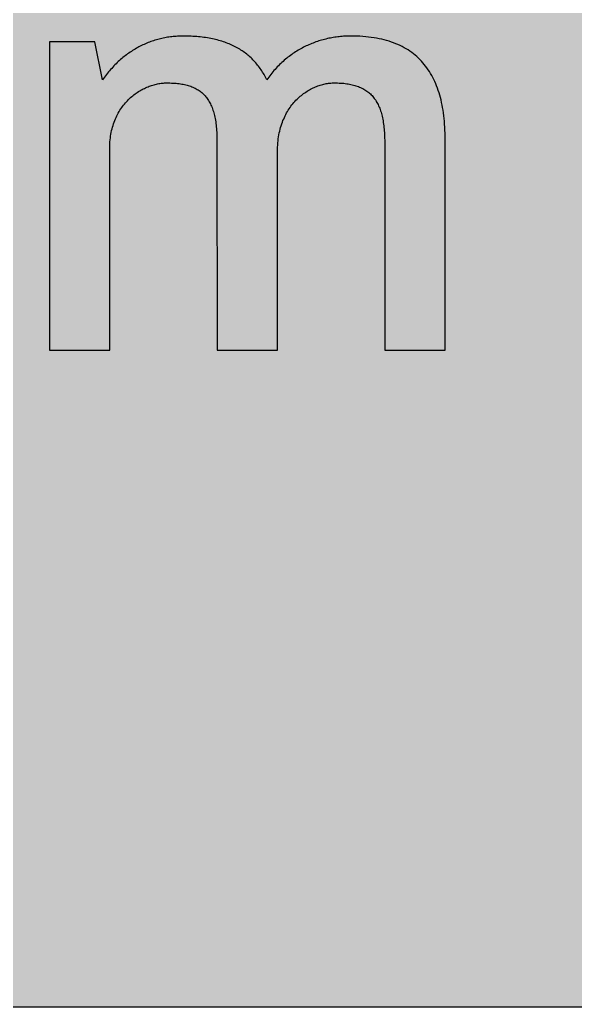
# Model space of a CAD drawing. Header units: millimetres. Extents: x 0 to 212, y 0 to 116.
# Drawn here: x 102.4 to 142.1, y 0.1 to 70.6 of the extents above; entities that cross this region are included whole.
import ezdxf

# ---------------------------------------------------------------- set-up
doc = ezdxf.new("R2010")
doc.units = ezdxf.units.MM

msp = doc.modelspace()

# ---------------------------------------------------------------- hatches: boundary and pattern name
for color, points in [(254, [(14.1633, 0.0536), (13.9878, 0.0533), (13.8125, 0.0559), (13.6373, 0.061), (13.462, 0.0686), (13.2893, 0.0787), (13.114, 0.0914), (12.9413, 0.1041), (12.7686, 0.1219), (12.5959, 0.1397), (12.4231, 0.16), (12.2504, 0.1829), (12.0777, 0.2057), (11.9075, 0.2337), (11.7373, 0.2616), (11.5672, 0.2921), (11.397, 0.3251), (11.2268, 0.3607), (11.0592, 0.3988), (10.8915, 0.4369), (10.7239, 0.4775), (10.5562, 0.5207), (10.3886, 0.5664), (10.2235, 0.6121), (10.0584, 0.6629), (9.8933, 0.7137), (9.7307, 0.7671), (9.5682, 0.8204), (9.4056, 0.8788), (9.2431, 0.9373), (9.083, 0.9982), (8.923, 1.0617), (8.763, 1.1252), (8.6055, 1.1938), (8.4455, 1.2624), (8.2906, 1.331), (8.1331, 1.4046), (7.9781, 1.4783), (7.8232, 1.5545), (7.6708, 1.6332), (7.5184, 1.7145), (7.366, 1.7958), (7.2161, 1.8796), (7.0663, 1.966), (6.919, 2.0523), (6.7716, 2.1438), (6.6243, 2.2352), (6.4795, 2.3266), (6.3348, 2.4232), (6.19, 2.5197), (6.0477, 2.6187), (5.908, 2.7178), (5.7683, 2.8194), (5.6286, 2.9235), (5.4915, 3.0302), (5.3543, 3.1369), (5.2197, 3.2461), (5.0851, 3.3579), (4.953, 3.4722), (4.8209, 3.5865), (4.6914, 3.7033), (4.5644, 3.8202), (4.4348, 3.9395), (4.3104, 4.0615), (4.1859, 4.1859), (4.0615, 4.3104), (3.9395, 4.4348), (3.8202, 4.5618), (3.7033, 4.6914), (3.5865, 4.8209), (3.4722, 4.953), (3.3579, 5.0851), (3.2487, 5.2197), (3.1369, 5.3543), (3.0302, 5.4915), (2.9235, 5.6286), (2.8194, 5.7683), (2.7178, 5.908), (2.6187, 6.0477), (2.5197, 6.19), (2.4232, 6.3348), (2.3266, 6.477), (2.2352, 6.6243), (2.1438, 6.7691), (2.0523, 6.919), (1.966, 7.0663), (1.8796, 7.2161), (1.7958, 7.366), (1.7145, 7.5184), (1.6332, 7.6708), (1.5545, 7.8232), (1.4783, 7.9781), (1.4046, 8.1331), (1.331, 8.2906), (1.2598, 8.4455), (1.1913, 8.603), (1.1252, 8.763), (1.0592, 8.923), (0.9982, 9.083), (0.9373, 9.2431), (0.8763, 9.4056), (0.8204, 9.5682), (0.7645, 9.7307), (0.7112, 9.8933), (0.6604, 10.0584), (0.6121, 10.2235), (0.5639, 10.3911), (0.5207, 10.5562), (0.4775, 10.7239), (0.4343, 10.8915), (0.3962, 11.0592), (0.3607, 11.2268), (0.3251, 11.397), (0.2921, 11.5672), (0.2616, 11.7373), (0.2311, 11.9075), (0.2057, 12.0802), (0.1803, 12.2504), (0.1575, 12.4231), (0.1372, 12.5959), (0.1194, 12.7686), (0.1041, 12.9413), (0.0889, 13.1166), (0.0787, 13.2893), (0.0686, 13.4645), (0.061, 13.6373), (0.0559, 13.8125), (0.0508, 13.9878), (0.0508, 14.163), (0.0522, 102.3592), (0.0508, 102.5322), (0.0559, 102.7074), (0.061, 102.8827), (0.0686, 103.058), (0.0787, 103.2307), (0.0889, 103.4059), (0.1041, 103.5787), (0.1194, 103.7514), (0.1372, 103.9241), (0.1575, 104.0968), (0.1803, 104.2695), (0.2057, 104.4423), (0.2311, 104.6124), (0.2616, 104.7826), (0.2921, 104.9528), (0.3251, 105.123), (0.3607, 105.2932), (0.3962, 105.4608), (0.4343, 105.6284), (0.4775, 105.7961), (0.5207, 105.9637), (0.5639, 106.1314), (0.6121, 106.2965), (0.6604, 106.4616), (0.7112, 106.6267), (0.7645, 106.7892), (0.8204, 106.9518), (0.8763, 107.1143), (0.9373, 107.2769), (0.9982, 107.4369), (1.0592, 107.5969), (1.1252, 107.757), (1.1913, 107.9144), (1.2598, 108.0745), (1.331, 108.2294), (1.4046, 108.3869), (1.4783, 108.5418), (1.5545, 108.6968), (1.6332, 108.8492), (1.7145, 109.0016), (1.7958, 109.154), (1.8796, 109.3038), (1.966, 109.4537), (2.0523, 109.601), (2.1438, 109.7483), (2.2352, 109.8956), (2.3266, 110.0404), (2.4232, 110.1852), (2.5197, 110.33), (2.6187, 110.4722), (2.7178, 110.6119), (2.8194, 110.7516), (2.9235, 110.8913), (3.0302, 111.0285), (3.1369, 111.1656), (3.2487, 111.3003), (3.3579, 111.4349), (3.4722, 111.567), (3.5865, 111.699), (3.7033, 111.8286), (3.8202, 111.9556), (3.9395, 112.0851), (4.0615, 112.2096), (4.1859, 112.334), (4.3104, 112.4585), (4.4348, 112.5804), (4.5644, 112.6998), (4.6914, 112.8166), (4.8209, 112.9335), (4.953, 113.0478), (5.0851, 113.1621), (5.2197, 113.2713), (5.3543, 113.3831), (5.4915, 113.4897), (5.6286, 113.5964), (5.7683, 113.7006), (5.908, 113.8022), (6.0477, 113.9012), (6.19, 114.0003), (6.3348, 114.0968), (6.4795, 114.1933), (6.6243, 114.2848), (6.7716, 114.3762), (6.919, 114.4676), (7.0663, 114.554), (7.2161, 114.6404), (7.366, 114.7242), (7.5184, 114.8055), (7.6708, 114.8867), (7.8232, 114.9655), (7.9781, 115.0417), (8.1331, 115.1153), (8.2906, 115.189), (8.4455, 115.2601), (8.6055, 115.3287), (8.763, 115.3947), (8.923, 115.4608), (9.083, 115.5217), (9.2431, 115.5827), (9.4056, 115.6437), (9.5682, 115.6995), (9.7307, 115.7554), (9.8933, 115.8088), (10.0584, 115.8596), (10.2235, 115.9078), (10.3886, 115.9561), (10.5562, 115.9993), (10.7239, 116.0424), (10.8915, 116.0856), (11.0592, 116.1237), (11.2268, 116.1593), (11.397, 116.1948), (11.5672, 116.2279), (11.7373, 116.2583), (11.9075, 116.2888), (12.0777, 116.3142), (12.2504, 116.3396), (12.4231, 116.3625), (12.5959, 116.3828), (12.7686, 116.4006), (12.9413, 116.4158), (13.114, 116.4311), (13.2893, 116.4412), (13.462, 116.4514), (13.6373, 116.459), (13.8125, 116.4641), (13.9878, 116.4692), (14.163, 116.4692), (197.6078, 116.4703), (197.7822, 116.4692), (197.9574, 116.4641), (198.1327, 116.459), (198.3054, 116.4514), (198.4807, 116.4412), (198.6534, 116.4311), (198.8287, 116.4158), (199.0014, 116.4006), (199.1741, 116.3828), (199.3468, 116.3625), (199.5195, 116.3396), (199.6897, 116.3142), (199.8624, 116.2888), (200.0326, 116.2583), (200.2028, 116.2279), (200.373, 116.1948), (200.5432, 116.1593), (200.7108, 116.1237), (200.8784, 116.0856), (201.0461, 116.0424), (201.2137, 115.9993), (201.3788, 115.9561), (201.5465, 115.9078), (201.7116, 115.8596), (201.8767, 115.8088), (202.0392, 115.7554), (202.2018, 115.6995), (202.3643, 115.6437), (202.5269, 115.5827), (202.6869, 115.5217), (202.8469, 115.4608), (203.007, 115.3947), (203.167, 115.3287), (203.3245, 115.2601), (203.4794, 115.189), (203.6369, 115.1153), (203.7918, 115.0417), (203.9468, 114.9655), (204.0992, 114.8867), (204.2516, 114.8055), (204.404, 114.7242), (204.5538, 114.6404), (204.7037, 114.554), (204.8535, 114.4676), (205.0009, 114.3762), (205.1456, 114.2848), (205.293, 114.1933), (205.4352, 114.0968), (205.58, 114.0003), (205.7222, 113.9012), (205.8619, 113.8022), (206.0016, 113.7006), (206.1413, 113.5964), (206.2785, 113.4897), (206.4156, 113.3831), (206.5503, 113.2713), (206.6849, 113.1621), (206.817, 113.0478), (206.949, 112.9335), (207.0786, 112.8166), (207.2081, 112.6998), (207.3351, 112.5804), (207.4596, 112.4585), (207.584, 112.334), (207.7085, 112.2096), (207.8304, 112.0851), (207.9498, 111.9556), (208.0666, 111.8286), (208.1835, 111.699), (208.2978, 111.567), (208.4121, 111.4349), (208.5238, 111.3003), (208.6331, 111.1656), (208.7397, 111.0285), (208.8464, 110.8913), (208.9506, 110.7516), (209.0522, 110.6119), (209.1512, 110.4722), (209.2503, 110.33), (209.3468, 110.1852), (209.4433, 110.0404), (209.5348, 109.8956), (209.6262, 109.7483), (209.7176, 109.601), (209.804, 109.4537), (209.8904, 109.3038), (209.9742, 109.154), (210.0555, 109.0016), (210.1367, 108.8492), (210.2155, 108.6968), (210.2917, 108.5418), (210.3653, 108.3869), (210.439, 108.2294), (210.5076, 108.0745), (210.5762, 107.9144), (210.6447, 107.757), (210.7082, 107.5969), (210.7717, 107.4369), (210.8327, 107.2769), (210.8911, 107.1143), (210.9495, 106.9518), (211.0029, 106.7892), (211.0562, 106.6267), (211.107, 106.4616), (211.1578, 106.2965), (211.2035, 106.1314), (211.2493, 105.9637), (211.2924, 105.7961), (211.3331, 105.6284), (211.3712, 105.4608), (211.4093, 105.2932), (211.4448, 105.123), (211.4779, 104.9528), (211.5083, 104.7826), (211.5363, 104.6124), (211.5642, 104.4423), (211.5871, 104.2695), (211.6099, 104.0968), (211.6303, 103.9241), (211.648, 103.7514), (211.6658, 103.5787), (211.6785, 103.4059), (211.6912, 103.2307), (211.7014, 103.058), (211.709, 102.8827), (211.7141, 102.7074), (211.7166, 102.5322), (211.7166, 102.3569), (211.7189, 14.1647), (211.7166, 13.9878), (211.7141, 13.8125), (211.709, 13.6373), (211.7014, 13.4645), (211.6912, 13.2893), (211.6785, 13.1166), (211.6658, 12.9413), (211.648, 12.7686), (211.6303, 12.5959), (211.6099, 12.4231), (211.5871, 12.2504), (211.5642, 12.0802), (211.5363, 11.9075), (211.5083, 11.7373), (211.4779, 11.5672), (211.4448, 11.397), (211.4093, 11.2268), (211.3712, 11.0592), (211.3331, 10.8915), (211.2924, 10.7239), (211.2493, 10.5562), (211.2035, 10.3911), (211.1578, 10.2235), (211.107, 10.0584), (211.0562, 9.8933), (211.0029, 9.7307), (210.9495, 9.5682), (210.8911, 9.4056), (210.8327, 9.2431), (210.7717, 9.083), (210.7082, 8.923), (210.6447, 8.763), (210.5762, 8.603), (210.5076, 8.4455), (210.439, 8.2906), (210.3653, 8.1331), (210.2917, 7.9781), (210.2155, 7.8232), (210.1367, 7.6708), (210.0555, 7.5184), (209.9742, 7.366), (209.8904, 7.2161), (209.804, 7.0663), (209.7176, 6.919), (209.6262, 6.7691), (209.5348, 6.6243), (209.4433, 6.477), (209.3468, 6.3348), (209.2503, 6.19), (209.1512, 6.0477), (209.0522, 5.908), (208.9506, 5.7683), (208.8464, 5.6286), (208.7397, 5.4915), (208.6331, 5.3543), (208.5238, 5.2197), (208.4121, 5.0851), (208.2978, 4.953), (208.1835, 4.8209), (208.0666, 4.6914), (207.9498, 4.5618), (207.8304, 4.4348), (207.7085, 4.3104), (207.584, 4.1859), (207.4596, 4.0615), (207.3351, 3.9395), (207.2081, 3.8202), (207.0786, 3.7033), (206.949, 3.5865), (206.817, 3.4722), (206.6849, 3.3579), (206.5503, 3.2461), (206.4156, 3.1369), (206.2785, 3.0302), (206.1413, 2.9235), (206.0016, 2.8194), (205.8619, 2.7178), (205.7222, 2.6187), (205.58, 2.5197), (205.4352, 2.4232), (205.293, 2.3266), (205.1456, 2.2352), (205.0009, 2.1438), (204.8535, 2.0523), (204.7037, 1.966), (204.5538, 1.8796), (204.404, 1.7958), (204.2516, 1.7145), (204.0992, 1.6332), (203.9468, 1.5545), (203.7918, 1.4783), (203.6369, 1.4046), (203.4794, 1.331), (203.3245, 1.2624), (203.167, 1.1938), (203.007, 1.1252), (202.8469, 1.0617), (202.6869, 0.9982), (202.5269, 0.9373), (202.3643, 0.8788), (202.2018, 0.8204), (202.0392, 0.7671), (201.8767, 0.7137), (201.7116, 0.6629), (201.5465, 0.6121), (201.3788, 0.5664), (201.2137, 0.5207), (201.0461, 0.4775), (200.8784, 0.4369), (200.7108, 0.3988), (200.5432, 0.3607), (200.373, 0.3251), (200.2028, 0.2921), (200.0326, 0.2616), (199.8624, 0.2337), (199.6897, 0.2057), (199.5195, 0.1829), (199.3468, 0.16), (199.1741, 0.1397), (199.0014, 0.1219), (198.8287, 0.1041), (198.6534, 0.0914), (198.4807, 0.0787), (198.3054, 0.0686), (198.1327, 0.061), (197.9574, 0.0559), (197.7822, 0.0533), (197.6069, 0.0533)]), (59, [(120.7879, 46.9731), (120.7879, 61.1544), (120.7872, 61.3131), (120.7948, 61.468), (120.8024, 61.6229), (120.8126, 61.7728), (120.8278, 61.9201), (120.8456, 62.0674), (120.8684, 62.2097), (120.8913, 62.3494), (120.9192, 62.4865), (120.9497, 62.6186), (120.9802, 62.7507), (121.0158, 62.8802), (121.0539, 63.0047), (121.0945, 63.1292), (121.1377, 63.2485), (121.1834, 63.3679), (121.2317, 63.4822), (121.2825, 63.594), (121.3333, 63.7032), (121.3891, 63.8124), (121.445, 63.9166), (121.5034, 64.0182), (121.5644, 64.1172), (121.6254, 64.2137), (121.6889, 64.3077), (121.7549, 64.3992), (121.8235, 64.4881), (121.8921, 64.5744), (121.9632, 64.6582), (122.0343, 64.7395), (122.108, 64.8183), (122.1842, 64.8945), (122.2604, 64.9681), (122.3366, 65.0392), (122.4153, 65.1078), (122.494, 65.1739), (122.5753, 65.2374), (122.6566, 65.2983), (122.7379, 65.3567), (122.8192, 65.4126), (122.903, 65.4685), (122.9868, 65.5193), (123.0732, 65.5676), (123.157, 65.6158), (123.2433, 65.659), (123.3297, 65.7022), (123.4135, 65.7403), (123.4999, 65.7784), (123.5862, 65.8139), (123.6726, 65.8444), (123.759, 65.8749), (123.8453, 65.9028), (123.9317, 65.9282), (124.018, 65.9536), (124.1044, 65.974), (124.1882, 65.9917), (124.2746, 66.0095), (124.3584, 66.0248), (124.4422, 66.0349), (124.526, 66.0451), (124.6073, 66.0527), (124.6886, 66.0578), (124.7699, 66.0629), (124.8512, 66.0629), (124.968, 66.0629), (125.0848, 66.0603), (125.1966, 66.0552), (125.3084, 66.0502), (125.4176, 66.04), (125.5268, 66.0324), (125.6309, 66.0197), (125.7351, 66.007), (125.8341, 65.9917), (125.9332, 65.974), (126.0297, 65.9536), (126.1262, 65.9333), (126.2177, 65.9105), (126.3091, 65.8851), (126.398, 65.8597), (126.4844, 65.8292), (126.5682, 65.7987), (126.652, 65.7657), (126.7308, 65.7327), (126.8095, 65.6946), (126.8857, 65.6565), (126.9619, 65.6158), (127.033, 65.5726), (127.1041, 65.5269), (127.1727, 65.4812), (127.2413, 65.4304), (127.3048, 65.3796), (127.3683, 65.3263), (127.4293, 65.2704), (127.4877, 65.212), (127.5461, 65.151), (127.602, 65.09), (127.6553, 65.024), (127.7061, 64.958), (127.7569, 64.8894), (127.8052, 64.8183), (127.8509, 64.7446), (127.8966, 64.6684), (127.9398, 64.5897), (127.9804, 64.5084), (128.0185, 64.4246), (128.0566, 64.3407), (128.0922, 64.2518), (128.1252, 64.1629), (128.1582, 64.069), (128.1887, 63.975), (128.2167, 63.8759), (128.2421, 63.7769), (128.2675, 63.6753), (128.2929, 63.5686), (128.3132, 63.4619), (128.3335, 63.3527), (128.3513, 63.2409), (128.3691, 63.1241), (128.3843, 63.0072), (128.397, 62.8879), (128.4097, 62.7634), (128.4199, 62.6389), (128.4275, 62.5094), (128.4351, 62.3799), (128.4402, 62.2452), (128.4453, 62.1106), (128.4478, 61.9709), (128.4478, 61.8287), (128.4496, 46.9731), (132.7672, 46.9731), (132.7672, 62.043), (132.7633, 62.263), (132.7607, 62.4789), (132.7531, 62.6948), (132.7429, 62.9056), (132.7302, 63.1139), (132.7125, 63.3197), (132.6947, 63.5203), (132.6718, 63.7184), (132.6464, 63.914), (132.6185, 64.1071), (132.5855, 64.295), (132.5499, 64.483), (132.5143, 64.6633), (132.4737, 64.8437), (132.428, 65.0189), (132.3823, 65.1916), (132.3315, 65.3618), (132.2781, 65.5295), (132.2197, 65.692), (132.1587, 65.8495), (132.0978, 66.007), (132.0292, 66.1594), (131.9606, 66.3092), (131.887, 66.4566), (131.8108, 66.5988), (131.7295, 66.7385), (131.6457, 66.8731), (131.5593, 67.0052), (131.4704, 67.1347), (131.3764, 67.2617), (131.2799, 67.3837), (131.1783, 67.503), (131.0742, 67.6173), (130.9675, 67.7291), (130.8557, 67.8383), (130.7414, 67.9425), (130.6246, 68.0441), (130.5027, 68.1431), (130.3782, 68.2371), (130.2487, 68.326), (130.1166, 68.4149), (129.9794, 68.4987), (129.8423, 68.5775), (129.6975, 68.6537), (129.5502, 68.7273), (129.4003, 68.7959), (129.2454, 68.8619), (129.0879, 68.9229), (128.9253, 68.9813), (128.7602, 69.0347), (128.59, 69.088), (128.4173, 69.1337), (128.2395, 69.1769), (128.0592, 69.2175), (127.8738, 69.2531), (127.6858, 69.2861), (127.4928, 69.3141), (127.2972, 69.3395), (127.0965, 69.3598), (126.8933, 69.3776), (126.685, 69.3903), (126.4717, 69.4004), (126.2558, 69.4055), (126.0348, 69.408), (125.9307, 69.4055), (125.824, 69.4055), (125.7198, 69.4004), (125.6157, 69.3953), (125.509, 69.3903), (125.4049, 69.3826), (125.2982, 69.3725), (125.1941, 69.3623), (125.0899, 69.3496), (124.9832, 69.3344), (124.8791, 69.3191), (124.775, 69.3039), (124.6708, 69.2861), (124.5667, 69.2658), (124.4625, 69.2455), (124.3584, 69.2226), (124.2543, 69.1972), (124.1501, 69.1718), (124.0485, 69.1439), (123.9444, 69.1159), (123.8428, 69.0855), (123.7412, 69.055), (123.6396, 69.0194), (123.538, 68.9864), (123.4364, 68.9483), (123.3373, 68.9102), (123.2357, 68.8721), (123.1367, 68.8315), (123.0376, 68.7883), (122.9385, 68.7451), (122.842, 68.6994), (122.743, 68.6511), (122.6464, 68.6029), (122.5499, 68.5521), (122.4559, 68.4987), (122.3594, 68.4454), (122.2654, 68.3895), (122.1715, 68.3336), (122.0775, 68.2752), (121.986, 68.2142), (121.8946, 68.1533), (121.8032, 68.0898), (121.7117, 68.0263), (121.6228, 67.9577), (121.5339, 67.8891), (121.4476, 67.8205), (121.3587, 67.7494), (121.2723, 67.6758), (121.1885, 67.5996), (121.1021, 67.5234), (121.0208, 67.4446), (120.937, 67.3659), (120.8557, 67.2846), (120.7745, 67.2008), (120.6957, 67.117), (120.617, 67.0306), (120.5382, 66.9417), (120.462, 66.8503), (120.3858, 66.7588), (120.3122, 66.6674), (120.2385, 66.5709), (120.1649, 66.4743), (120.0937, 66.3753), (120.0252, 66.2762), (119.9769, 66.3727), (119.9312, 66.4667), (119.8804, 66.5607), (119.8296, 66.6521), (119.7788, 66.7436), (119.7254, 66.8325), (119.6696, 66.9188), (119.6137, 67.0052), (119.5553, 67.089), (119.4968, 67.1728), (119.4359, 67.2541), (119.3724, 67.3354), (119.3089, 67.4116), (119.2428, 67.4903), (119.1768, 67.5665), (119.1082, 67.6402), (119.0396, 67.7113), (118.9685, 67.7824), (118.8974, 67.8536), (118.8212, 67.9196), (118.7475, 67.9882), (118.6688, 68.0517), (118.5901, 68.1152), (118.5113, 68.1787), (118.43, 68.2371), (118.3462, 68.2981), (118.2624, 68.3539), (118.176, 68.4098), (118.0897, 68.4657), (118.0008, 68.5165), (117.9093, 68.5698), (117.8179, 68.6181), (117.7239, 68.6664), (117.6299, 68.7146), (117.5334, 68.7603), (117.4344, 68.8035), (117.3353, 68.8467), (117.2337, 68.8873), (117.1296, 68.9254), (117.0254, 68.9635), (116.9213, 68.9991), (116.8121, 69.0347), (116.7054, 69.0677), (116.5936, 69.0982), (116.4819, 69.1286), (116.3676, 69.1566), (116.2533, 69.1845), (116.1364, 69.2099), (116.0196, 69.2328), (115.8977, 69.2556), (115.7783, 69.276), (115.6538, 69.2963), (115.5294, 69.3141), (115.4024, 69.3293), (115.2754, 69.3445), (115.1458, 69.3572), (115.0163, 69.3699), (114.8842, 69.3801), (114.7496, 69.3877), (114.6124, 69.3953), (114.4753, 69.4004), (114.3381, 69.4055), (114.1959, 69.4055), (114.0562, 69.408), (113.952, 69.4055), (113.8479, 69.4055), (113.7463, 69.4004), (113.6421, 69.3953), (113.5405, 69.3877), (113.4389, 69.3801), (113.3373, 69.3699), (113.2357, 69.3598), (113.1341, 69.3471), (113.0325, 69.3318), (112.9309, 69.3166), (112.8293, 69.2988), (112.7303, 69.281), (112.6287, 69.2607), (112.5296, 69.2379), (112.428, 69.215), (112.329, 69.1896), (112.2299, 69.1642), (112.1334, 69.1363), (112.0343, 69.1083), (111.9353, 69.0753), (111.8387, 69.0448), (111.7422, 69.0093), (111.6457, 68.9737), (111.5492, 68.9381), (111.4552, 68.9), (111.3587, 68.8594), (111.2647, 68.8162), (111.1707, 68.773), (111.0767, 68.7299), (110.9828, 68.6816), (110.8913, 68.6359), (110.7999, 68.5851), (110.7084, 68.5343), (110.617, 68.4809), (110.5256, 68.4276), (110.4367, 68.3717), (110.3478, 68.3158), (110.2589, 68.2574), (110.1725, 68.1965), (110.0836, 68.1355), (109.9972, 68.072), (109.9134, 68.006), (109.8271, 67.9399), (109.7432, 67.8713), (109.6594, 67.8028), (109.5781, 67.7291), (109.4943, 67.658), (109.413, 67.5818), (109.3343, 67.5081), (109.253, 67.4294), (109.1743, 67.3506), (109.0955, 67.2694), (109.0193, 67.1881), (108.9431, 67.1017), (108.8669, 67.0179), (108.7933, 66.929), (108.7196, 66.8426), (108.646, 66.7512), (108.5748, 66.6598), (108.5037, 66.5658), (108.4351, 66.4693), (108.364, 66.3727), (108.298, 66.2762), (107.7489, 68.9857), (104.4896, 68.9857), (104.4896, 46.9731), (108.8072, 46.9731), (108.8072, 61.408), (108.8085, 61.5569), (108.8136, 61.7042), (108.8212, 61.8465), (108.8339, 61.9887), (108.8492, 62.1284), (108.8669, 62.2656), (108.8873, 62.4002), (108.9127, 62.5297), (108.9406, 62.6593), (108.9711, 62.7863), (109.0041, 62.9107), (109.0397, 63.0301), (109.0778, 63.1495), (109.1184, 63.2663), (109.1616, 63.3806), (109.2098, 63.4924), (109.2581, 63.6016), (109.3089, 63.7083), (109.3597, 63.8099), (109.4156, 63.9115), (109.474, 64.0105), (109.5324, 64.1071), (109.5934, 64.2036), (109.6569, 64.295), (109.7204, 64.3839), (109.789, 64.4703), (109.855, 64.5541), (109.9261, 64.6379), (109.9972, 64.7167), (110.0684, 64.7929), (110.1446, 64.8691), (110.2182, 64.9427), (110.2944, 65.0113), (110.3732, 65.0799), (110.4519, 65.1459), (110.5306, 65.2094), (110.6119, 65.2704), (110.6932, 65.3288), (110.7745, 65.3847), (110.8583, 65.438), (110.9421, 65.4888), (111.0259, 65.5396), (111.1098, 65.5853), (111.1961, 65.6311), (111.2799, 65.6742), (111.3663, 65.7149), (111.4527, 65.753), (111.539, 65.7885), (111.6254, 65.8216), (111.7092, 65.852), (111.7956, 65.8825), (111.8819, 65.9079), (111.9683, 65.9333), (112.0521, 65.9562), (112.1359, 65.9765), (112.2223, 65.9943), (112.3036, 66.0121), (112.3874, 66.0248), (112.4712, 66.0375), (112.5525, 66.0451), (112.6338, 66.0527), (112.7125, 66.0578), (112.7912, 66.0629), (112.87, 66.0629), (112.9868, 66.0629), (113.1037, 66.0603), (113.218, 66.0552), (113.3297, 66.0502), (113.4389, 66.0425), (113.5456, 66.0349), (113.6498, 66.0248), (113.7539, 66.0121), (113.8555, 65.9968), (113.952, 65.9816), (114.0511, 65.9638), (114.1451, 65.9435), (114.2365, 65.9232), (114.3279, 65.9003), (114.4168, 65.8749), (114.5032, 65.847), (114.587, 65.819), (114.6708, 65.7885), (114.7521, 65.7555), (114.8283, 65.72), (114.9071, 65.6844), (114.9807, 65.6438), (115.0544, 65.6031), (115.123, 65.5599), (115.1941, 65.5168), (115.2601, 65.4685), (115.3236, 65.4177), (115.3871, 65.3669), (115.4481, 65.3136), (115.509, 65.2577), (115.5649, 65.1967), (115.6208, 65.1358), (115.6741, 65.0748), (115.7275, 65.0088), (115.7757, 64.9402), (115.824, 64.8691), (115.8697, 64.7979), (115.9154, 64.7217), (115.9586, 64.6455), (115.9993, 64.5643), (116.0374, 64.483), (116.0755, 64.3966), (116.111, 64.3077), (116.144, 64.2188), (116.1771, 64.1248), (116.2075, 64.0309), (116.2355, 63.9318), (116.2634, 63.8302), (116.2888, 63.7261), (116.3117, 63.6194), (116.332, 63.5102), (116.3523, 63.3984), (116.3726, 63.2841), (116.3879, 63.1673), (116.4031, 63.0453), (116.4184, 62.9234), (116.4285, 62.7964), (116.4387, 62.6669), (116.4488, 62.5348), (116.4539, 62.4002), (116.4615, 62.263), (116.4641, 62.1208), (116.4666, 61.976), (116.4666, 61.8287), (116.4689, 46.9731)])]:
    msp.add_hatch(color=color).paths.add_polyline_path(points)
h = msp.add_hatch(color=59)
h.paths.add_polyline_path([(14.1633, 3.5814), (13.8887, 3.5839), (13.6169, 3.5941), (13.3477, 3.6119), (13.081, 3.6347), (12.8143, 3.6652), (12.5501, 3.7008), (12.2885, 3.7465), (12.0294, 3.7948), (11.7729, 3.8506), (11.5164, 3.9141), (11.2649, 3.9827), (11.016, 4.0564), (10.7671, 4.1351), (10.5232, 4.2215), (10.2819, 4.3129), (10.0432, 4.412), (9.8069, 4.5161), (9.5733, 4.6228), (9.3447, 4.7371), (9.1186, 4.8565), (8.8951, 4.9809), (8.6741, 5.113), (8.4582, 5.2476), (8.2448, 5.3873), (8.0366, 5.5321), (7.8308, 5.682), (7.6276, 5.8369), (7.4295, 5.9969), (7.2365, 6.1595), (7.046, 6.3297), (6.8605, 6.5024), (6.6777, 6.6802), (6.5024, 6.8605), (6.3271, 7.046), (6.1595, 7.2365), (5.9969, 7.432), (5.8369, 7.6302), (5.682, 7.8308), (5.5321, 8.0366), (5.3873, 8.2448), (5.2451, 8.4582), (5.1105, 8.6741), (4.9809, 8.8951), (4.8565, 9.1186), (4.7371, 9.3447), (4.6228, 9.5758), (4.5136, 9.8069), (4.4094, 10.0432), (4.3129, 10.2819), (4.2215, 10.5232), (4.1351, 10.7696), (4.0538, 11.016), (3.9802, 11.2649), (3.9116, 11.5189), (3.8506, 11.7729), (3.7948, 12.0294), (3.744, 12.2911), (3.7008, 12.5527), (3.6627, 12.8143), (3.6322, 13.081), (3.6093, 13.3502), (3.5916, 13.6195), (3.5814, 13.8913), (3.5789, 14.163), (3.58, 102.3592), (3.5814, 102.6312), (3.5916, 102.903), (3.6093, 103.1723), (3.6322, 103.439), (3.6627, 103.7057), (3.7008, 103.9698), (3.744, 104.2314), (3.7948, 104.4905), (3.8506, 104.7471), (3.9116, 105.0036), (3.9802, 105.2551), (4.0538, 105.504), (4.1351, 105.7529), (4.2215, 105.9967), (4.3129, 106.238), (4.4094, 106.4768), (4.5136, 106.713), (4.6228, 106.9467), (4.7371, 107.1753), (4.8565, 107.4014), (4.9809, 107.6249), (5.1105, 107.8459), (5.2451, 108.0618), (5.3873, 108.2751), (5.5321, 108.4834), (5.682, 108.6891), (5.8369, 108.8923), (5.9969, 109.0905), (6.1595, 109.2835), (6.3271, 109.474), (6.5024, 109.6594), (6.6777, 109.8423), (6.8605, 110.0176), (7.046, 110.1928), (7.2365, 110.3605), (7.4295, 110.523), (7.6276, 110.683), (7.8308, 110.838), (8.0366, 110.9878), (8.2448, 111.1326), (8.4582, 111.2749), (8.6741, 111.4095), (8.8951, 111.539), (9.1186, 111.6635), (9.3447, 111.7829), (9.5733, 111.8972), (9.8069, 112.0064), (10.0432, 112.1105), (10.2819, 112.207), (10.5232, 112.2985), (10.7671, 112.3848), (11.016, 112.4661), (11.2649, 112.5398), (11.5164, 112.6084), (11.7729, 112.6693), (12.0294, 112.7252), (12.2885, 112.776), (12.5501, 112.8192), (12.8143, 112.8573), (13.081, 112.8878), (13.3477, 112.9106), (13.6169, 112.9284), (13.8887, 112.9386), (14.163, 112.9411), (197.6078, 112.9425), (197.8787, 112.9386), (198.1505, 112.9284), (198.4197, 112.9106), (198.689, 112.8878), (198.9557, 112.8573), (199.2173, 112.8192), (199.4789, 112.776), (199.7405, 112.7252), (199.9971, 112.6693), (200.2511, 112.6084), (200.5051, 112.5398), (200.754, 112.4661), (201.0004, 112.3848), (201.2467, 112.2985), (201.488, 112.207), (201.7268, 112.1105), (201.963, 112.0064), (202.1942, 111.8972), (202.4253, 111.7829), (202.6514, 111.6635), (202.8749, 111.539), (203.0959, 111.4095), (203.3118, 111.2749), (203.5251, 111.1326), (203.7334, 110.9878), (203.9391, 110.838), (204.1398, 110.683), (204.3379, 110.523), (204.5335, 110.3605), (204.724, 110.1928), (204.9094, 110.0176), (205.0898, 109.8423), (205.2676, 109.6594), (205.4403, 109.474), (205.6105, 109.2835), (205.773, 109.0905), (205.933, 108.8923), (206.088, 108.6891), (206.2378, 108.4834), (206.3826, 108.2751), (206.5223, 108.0618), (206.6569, 107.8459), (206.789, 107.6249), (206.9135, 107.4014), (207.0329, 107.1753), (207.1472, 106.9467), (207.2538, 106.713), (207.358, 106.4768), (207.457, 106.238), (207.5485, 105.9967), (207.6348, 105.7529), (207.7136, 105.504), (207.7872, 105.2551), (207.8558, 105.0036), (207.9193, 104.7471), (207.9752, 104.4905), (208.0235, 104.2314), (208.0692, 103.9698), (208.1047, 103.7057), (208.1352, 103.439), (208.1581, 103.1723), (208.1759, 102.903), (208.186, 102.6312), (208.1911, 102.3569), (208.1911, 14.1647), (208.186, 13.8913), (208.1759, 13.6195), (208.1581, 13.3502), (208.1352, 13.081), (208.1047, 12.8143), (208.0692, 12.5527), (208.0235, 12.2911), (207.9752, 12.0294), (207.9193, 11.7729), (207.8558, 11.5189), (207.7872, 11.2649), (207.7136, 11.016), (207.6348, 10.7696), (207.5485, 10.5232), (207.457, 10.2819), (207.358, 10.0432), (207.2538, 9.8069), (207.1472, 9.5758), (207.0329, 9.3447), (206.9135, 9.1186), (206.789, 8.8951), (206.6569, 8.6741), (206.5223, 8.4582), (206.3826, 8.2448), (206.2378, 8.0366), (206.088, 7.8308), (205.933, 7.6302), (205.773, 7.432), (205.6105, 7.2365), (205.4403, 7.046), (205.2676, 6.8605), (205.0898, 6.6802), (204.9094, 6.5024), (204.724, 6.3297), (204.5335, 6.1595), (204.3379, 5.9969), (204.1398, 5.8369), (203.9391, 5.682), (203.7334, 5.5321), (203.5251, 5.3873), (203.3118, 5.2476), (203.0959, 5.113), (202.8749, 4.9809), (202.6514, 4.8565), (202.4253, 4.7371), (202.1942, 4.6228), (201.963, 4.5161), (201.7268, 4.412), (201.488, 4.3129), (201.2467, 4.2215), (201.0004, 4.1351), (200.754, 4.0564), (200.5051, 3.9827), (200.2511, 3.9141), (199.9971, 3.8506), (199.7405, 3.7948), (199.4789, 3.7465), (199.2173, 3.7008), (198.9557, 3.6652), (198.689, 3.6347), (198.4197, 3.6119), (198.1505, 3.5941), (197.8787, 3.5839), (197.6069, 3.5789)])
h.paths.add_polyline_path([(14.1633, 8.8731), (14.0259, 8.8748), (13.8887, 8.8798), (13.7541, 8.8875), (13.622, 8.9002), (13.4874, 8.9154), (13.3553, 8.9332), (13.2258, 8.9535), (13.0962, 8.9789), (12.9667, 9.0068), (12.8397, 9.0373), (12.7127, 9.0729), (12.5882, 9.1084), (12.4663, 9.1491), (12.3419, 9.1923), (12.2225, 9.238), (12.1031, 9.2888), (11.9837, 9.3396), (11.8694, 9.3929), (11.7526, 9.4513), (11.6408, 9.5098), (11.5291, 9.5733), (11.4198, 9.6368), (11.3106, 9.7053), (11.2039, 9.7765), (11.0998, 9.8476), (10.9957, 9.9238), (10.8966, 10), (10.7975, 10.0787), (10.6985, 10.1625), (10.6045, 10.2464), (10.5105, 10.3327), (10.4216, 10.4216), (10.3327, 10.5131), (10.2464, 10.6045), (10.16, 10.701), (10.0787, 10.7975), (10, 10.8966), (9.9212, 10.9982), (9.8476, 11.0998), (9.7739, 11.2039), (9.7053, 11.3106), (9.6368, 11.4198), (9.5707, 11.5291), (9.5098, 11.6408), (9.4488, 11.7551), (9.3929, 11.8694), (9.337, 11.9863), (9.2862, 12.1031), (9.238, 12.2225), (9.1923, 12.3444), (9.1491, 12.4663), (9.1084, 12.5908), (9.0703, 12.7152), (9.0373, 12.8397), (9.0068, 12.9692), (8.9789, 13.0962), (8.9535, 13.2258), (8.9306, 13.3579), (8.9129, 13.4899), (8.8976, 13.622), (8.8849, 13.7566), (8.8773, 13.8913), (8.8722, 14.0259), (8.8697, 14.163), (8.8717, 102.3592), (8.8722, 102.4941), (8.8773, 102.6312), (8.8849, 102.7659), (8.8976, 102.8979), (8.9129, 103.0326), (8.9306, 103.1646), (8.9535, 103.2942), (8.9789, 103.4237), (9.0068, 103.5533), (9.0373, 103.6803), (9.0703, 103.8073), (9.1084, 103.9317), (9.1491, 104.0536), (9.1923, 104.1781), (9.238, 104.2975), (9.2862, 104.4169), (9.337, 104.5362), (9.3929, 104.6505), (9.4488, 104.7674), (9.5098, 104.8791), (9.5707, 104.9909), (9.6368, 105.1001), (9.7053, 105.2093), (9.7739, 105.316), (9.8476, 105.4202), (9.9212, 105.5243), (10, 105.6234), (10.0787, 105.7224), (10.16, 105.8215), (10.2464, 105.9155), (10.3327, 106.0094), (10.4216, 106.0983), (10.5105, 106.1872), (10.6045, 106.2736), (10.6985, 106.36), (10.7975, 106.4412), (10.8966, 106.52), (10.9957, 106.5987), (11.0998, 106.6724), (11.2039, 106.746), (11.3106, 106.8146), (11.4198, 106.8832), (11.5291, 106.9492), (11.6408, 107.0102), (11.7526, 107.0712), (11.8694, 107.127), (11.9837, 107.1829), (12.1031, 107.2337), (12.2225, 107.282), (12.3419, 107.3277), (12.4663, 107.3709), (12.5882, 107.4115), (12.7127, 107.4496), (12.8397, 107.4826), (12.9667, 107.5131), (13.0962, 107.5411), (13.2258, 107.5665), (13.3553, 107.5893), (13.4874, 107.6071), (13.622, 107.6223), (13.7541, 107.635), (13.8887, 107.6427), (14.0259, 107.6477), (14.163, 107.6503), (197.6078, 107.6508), (197.7441, 107.6477), (197.8787, 107.6427), (198.0133, 107.635), (198.1479, 107.6223), (198.28, 107.6071), (198.4121, 107.5893), (198.5442, 107.5665), (198.6737, 107.5411), (198.8007, 107.5131), (198.9303, 107.4826), (199.0547, 107.4496), (199.1792, 107.4115), (199.3036, 107.3709), (199.4256, 107.3277), (199.5475, 107.282), (199.6669, 107.2337), (199.7837, 107.1829), (199.9005, 107.127), (200.0148, 107.0712), (200.1291, 107.0102), (200.2409, 106.9492), (200.3501, 106.8832), (200.4593, 106.8146), (200.566, 106.746), (200.6702, 106.6724), (200.7718, 106.5987), (200.8734, 106.52), (200.9724, 106.4412), (201.0689, 106.36), (201.1655, 106.2736), (201.2569, 106.1872), (201.3483, 106.0983), (201.4372, 106.0094), (201.5236, 105.9155), (201.6074, 105.8215), (201.6912, 105.7224), (201.77, 105.6234), (201.8462, 105.5243), (201.9224, 105.4202), (201.9935, 105.316), (202.0646, 105.2093), (202.1332, 105.1001), (202.1967, 104.9909), (202.2602, 104.8791), (202.3186, 104.7674), (202.377, 104.6505), (202.4304, 104.5362), (202.4812, 104.4169), (202.532, 104.2975), (202.5777, 104.1781), (202.6209, 104.0536), (202.6615, 103.9317), (202.6971, 103.8073), (202.7326, 103.6803), (202.7631, 103.5533), (202.7911, 103.4237), (202.8165, 103.2942), (202.8368, 103.1646), (202.8546, 103.0326), (202.8698, 102.8979), (202.8825, 102.7659), (202.8901, 102.6312), (202.8952, 102.4941), (202.8977, 102.3569), (202.8994, 14.1647), (202.8952, 14.0259), (202.8901, 13.8913), (202.8825, 13.7566), (202.8698, 13.622), (202.8546, 13.4899), (202.8368, 13.3579), (202.8165, 13.2258), (202.7911, 13.0962), (202.7631, 12.9692), (202.7326, 12.8397), (202.6971, 12.7152), (202.6615, 12.5908), (202.6209, 12.4663), (202.5777, 12.3444), (202.532, 12.2225), (202.4812, 12.1031), (202.4304, 11.9863), (202.377, 11.8694), (202.3186, 11.7551), (202.2602, 11.6408), (202.1967, 11.5291), (202.1332, 11.4198), (202.0646, 11.3106), (201.9935, 11.2039), (201.9224, 11.0998), (201.8462, 10.9982), (201.77, 10.8966), (201.6912, 10.7975), (201.6074, 10.701), (201.5236, 10.6045), (201.4372, 10.5131), (201.3483, 10.4216), (201.2569, 10.3327), (201.1655, 10.2464), (201.0689, 10.1625), (200.9724, 10.0787), (200.8734, 10), (200.7718, 9.9238), (200.6702, 9.8476), (200.566, 9.7765), (200.4593, 9.7053), (200.3501, 9.6368), (200.2409, 9.5733), (200.1291, 9.5098), (200.0148, 9.4513), (199.9005, 9.3929), (199.7837, 9.3396), (199.6669, 9.2888), (199.5475, 9.238), (199.4256, 9.1923), (199.3036, 9.1491), (199.1792, 9.1084), (199.0547, 9.0729), (198.9303, 9.0373), (198.8007, 9.0068), (198.6737, 8.9789), (198.5442, 8.9535), (198.4121, 8.9332), (198.28, 8.9154), (198.1479, 8.9002), (198.0133, 8.8875), (197.8787, 8.8798), (197.7441, 8.8748), (197.6069, 8.8722)], flags=16)

# ---------------------------------------------------------------- linework, layer by layer
at = {"color": 59}
msp.add_lwpolyline([(120.7879, 46.9731), (120.7879, 61.1544), (120.7872, 61.3131), (120.7948, 61.468), (120.8024, 61.6229), (120.8126, 61.7728), (120.8278, 61.9201), (120.8456, 62.0674), (120.8684, 62.2097), (120.8913, 62.3494), (120.9192, 62.4865), (120.9497, 62.6186), (120.9802, 62.7507), (121.0158, 62.8802), (121.0539, 63.0047), (121.0945, 63.1292), (121.1377, 63.2485), (121.1834, 63.3679), (121.2317, 63.4822), (121.2825, 63.594), (121.3333, 63.7032), (121.3891, 63.8124), (121.445, 63.9166), (121.5034, 64.0182), (121.5644, 64.1172), (121.6254, 64.2137), (121.6889, 64.3077), (121.7549, 64.3992), (121.8235, 64.4881), (121.8921, 64.5744), (121.9632, 64.6582), (122.0343, 64.7395), (122.108, 64.8183), (122.1842, 64.8945), (122.2604, 64.9681), (122.3366, 65.0392), (122.4153, 65.1078), (122.494, 65.1739), (122.5753, 65.2374), (122.6566, 65.2983), (122.7379, 65.3567), (122.8192, 65.4126), (122.903, 65.4685), (122.9868, 65.5193), (123.0732, 65.5676), (123.157, 65.6158), (123.2433, 65.659), (123.3297, 65.7022), (123.4135, 65.7403), (123.4999, 65.7784), (123.5862, 65.8139), (123.6726, 65.8444), (123.759, 65.8749), (123.8453, 65.9028), (123.9317, 65.9282), (124.018, 65.9536), (124.1044, 65.974), (124.1882, 65.9917), (124.2746, 66.0095), (124.3584, 66.0248), (124.4422, 66.0349), (124.526, 66.0451), (124.6073, 66.0527), (124.6886, 66.0578), (124.7699, 66.0629), (124.8512, 66.0629), (124.968, 66.0629), (125.0848, 66.0603), (125.1966, 66.0552), (125.3084, 66.0502), (125.4176, 66.04), (125.5268, 66.0324), (125.6309, 66.0197), (125.7351, 66.007), (125.8341, 65.9917), (125.9332, 65.974), (126.0297, 65.9536), (126.1262, 65.9333), (126.2177, 65.9105), (126.3091, 65.8851), (126.398, 65.8597), (126.4844, 65.8292), (126.5682, 65.7987), (126.652, 65.7657), (126.7308, 65.7327), (126.8095, 65.6946), (126.8857, 65.6565), (126.9619, 65.6158), (127.033, 65.5726), (127.1041, 65.5269), (127.1727, 65.4812), (127.2413, 65.4304), (127.3048, 65.3796), (127.3683, 65.3263), (127.4293, 65.2704), (127.4877, 65.212), (127.5461, 65.151), (127.602, 65.09), (127.6553, 65.024), (127.7061, 64.958), (127.7569, 64.8894), (127.8052, 64.8183), (127.8509, 64.7446), (127.8966, 64.6684), (127.9398, 64.5897), (127.9804, 64.5084), (128.0185, 64.4246), (128.0566, 64.3407), (128.0922, 64.2518), (128.1252, 64.1629), (128.1582, 64.069), (128.1887, 63.975), (128.2167, 63.8759), (128.2421, 63.7769), (128.2675, 63.6753), (128.2929, 63.5686), (128.3132, 63.4619), (128.3335, 63.3527), (128.3513, 63.2409), (128.3691, 63.1241), (128.3843, 63.0072), (128.397, 62.8879), (128.4097, 62.7634), (128.4199, 62.6389), (128.4275, 62.5094), (128.4351, 62.3799), (128.4402, 62.2452), (128.4453, 62.1106), (128.4478, 61.9709), (128.4478, 61.8287), (128.4496, 46.9731), (132.7672, 46.9731), (132.7672, 62.043), (132.7633, 62.263), (132.7607, 62.4789), (132.7531, 62.6948), (132.7429, 62.9056), (132.7302, 63.1139), (132.7125, 63.3197), (132.6947, 63.5203), (132.6718, 63.7184), (132.6464, 63.914), (132.6185, 64.1071), (132.5855, 64.295), (132.5499, 64.483), (132.5143, 64.6633), (132.4737, 64.8437), (132.428, 65.0189), (132.3823, 65.1916), (132.3315, 65.3618), (132.2781, 65.5295), (132.2197, 65.692), (132.1587, 65.8495), (132.0978, 66.007), (132.0292, 66.1594), (131.9606, 66.3092), (131.887, 66.4566), (131.8108, 66.5988), (131.7295, 66.7385), (131.6457, 66.8731), (131.5593, 67.0052), (131.4704, 67.1347), (131.3764, 67.2617), (131.2799, 67.3837), (131.1783, 67.503), (131.0742, 67.6173), (130.9675, 67.7291), (130.8557, 67.8383), (130.7414, 67.9425), (130.6246, 68.0441), (130.5027, 68.1431), (130.3782, 68.2371), (130.2487, 68.326), (130.1166, 68.4149), (129.9794, 68.4987), (129.8423, 68.5775), (129.6975, 68.6537), (129.5502, 68.7273), (129.4003, 68.7959), (129.2454, 68.8619), (129.0879, 68.9229), (128.9253, 68.9813), (128.7602, 69.0347), (128.59, 69.088), (128.4173, 69.1337), (128.2395, 69.1769), (128.0592, 69.2175), (127.8738, 69.2531), (127.6858, 69.2861), (127.4928, 69.3141), (127.2972, 69.3395), (127.0965, 69.3598), (126.8933, 69.3776), (126.685, 69.3903), (126.4717, 69.4004), (126.2558, 69.4055), (126.0348, 69.408), (125.9307, 69.4055), (125.824, 69.4055), (125.7198, 69.4004), (125.6157, 69.3953), (125.509, 69.3903), (125.4049, 69.3826), (125.2982, 69.3725), (125.1941, 69.3623), (125.0899, 69.3496), (124.9832, 69.3344), (124.8791, 69.3191), (124.775, 69.3039), (124.6708, 69.2861), (124.5667, 69.2658), (124.4625, 69.2455), (124.3584, 69.2226), (124.2543, 69.1972), (124.1501, 69.1718), (124.0485, 69.1439), (123.9444, 69.1159), (123.8428, 69.0855), (123.7412, 69.055), (123.6396, 69.0194), (123.538, 68.9864), (123.4364, 68.9483), (123.3373, 68.9102), (123.2357, 68.8721), (123.1367, 68.8315), (123.0376, 68.7883), (122.9385, 68.7451), (122.842, 68.6994), (122.743, 68.6511), (122.6464, 68.6029), (122.5499, 68.5521), (122.4559, 68.4987), (122.3594, 68.4454), (122.2654, 68.3895), (122.1715, 68.3336), (122.0775, 68.2752), (121.986, 68.2142), (121.8946, 68.1533), (121.8032, 68.0898), (121.7117, 68.0263), (121.6228, 67.9577), (121.5339, 67.8891), (121.4476, 67.8205), (121.3587, 67.7494), (121.2723, 67.6758), (121.1885, 67.5996), (121.1021, 67.5234), (121.0208, 67.4446), (120.937, 67.3659), (120.8557, 67.2846), (120.7745, 67.2008), (120.6957, 67.117), (120.617, 67.0306), (120.5382, 66.9417), (120.462, 66.8503), (120.3858, 66.7588), (120.3122, 66.6674), (120.2385, 66.5709), (120.1649, 66.4743), (120.0937, 66.3753), (120.0252, 66.2762), (119.9769, 66.3727), (119.9312, 66.4667), (119.8804, 66.5607), (119.8296, 66.6521), (119.7788, 66.7436), (119.7254, 66.8325), (119.6696, 66.9188), (119.6137, 67.0052), (119.5553, 67.089), (119.4968, 67.1728), (119.4359, 67.2541), (119.3724, 67.3354), (119.3089, 67.4116), (119.2428, 67.4903), (119.1768, 67.5665), (119.1082, 67.6402), (119.0396, 67.7113), (118.9685, 67.7824), (118.8974, 67.8536), (118.8212, 67.9196), (118.7475, 67.9882), (118.6688, 68.0517), (118.5901, 68.1152), (118.5113, 68.1787), (118.43, 68.2371), (118.3462, 68.2981), (118.2624, 68.3539), (118.176, 68.4098), (118.0897, 68.4657), (118.0008, 68.5165), (117.9093, 68.5698), (117.8179, 68.6181), (117.7239, 68.6664), (117.6299, 68.7146), (117.5334, 68.7603), (117.4344, 68.8035), (117.3353, 68.8467), (117.2337, 68.8873), (117.1296, 68.9254), (117.0254, 68.9635), (116.9213, 68.9991), (116.8121, 69.0347), (116.7054, 69.0677), (116.5936, 69.0982), (116.4819, 69.1286), (116.3676, 69.1566), (116.2533, 69.1845), (116.1364, 69.2099), (116.0196, 69.2328), (115.8977, 69.2556), (115.7783, 69.276), (115.6538, 69.2963), (115.5294, 69.3141), (115.4024, 69.3293), (115.2754, 69.3445), (115.1458, 69.3572), (115.0163, 69.3699), (114.8842, 69.3801), (114.7496, 69.3877), (114.6124, 69.3953), (114.4753, 69.4004), (114.3381, 69.4055), (114.1959, 69.4055), (114.0562, 69.408), (113.952, 69.4055), (113.8479, 69.4055), (113.7463, 69.4004), (113.6421, 69.3953), (113.5405, 69.3877), (113.4389, 69.3801), (113.3373, 69.3699), (113.2357, 69.3598), (113.1341, 69.3471), (113.0325, 69.3318), (112.9309, 69.3166), (112.8293, 69.2988), (112.7303, 69.281), (112.6287, 69.2607), (112.5296, 69.2379), (112.428, 69.215), (112.329, 69.1896), (112.2299, 69.1642), (112.1334, 69.1363), (112.0343, 69.1083), (111.9353, 69.0753), (111.8387, 69.0448), (111.7422, 69.0093), (111.6457, 68.9737), (111.5492, 68.9381), (111.4552, 68.9), (111.3587, 68.8594), (111.2647, 68.8162), (111.1707, 68.773), (111.0767, 68.7299), (110.9828, 68.6816), (110.8913, 68.6359), (110.7999, 68.5851), (110.7084, 68.5343), (110.617, 68.4809), (110.5256, 68.4276), (110.4367, 68.3717), (110.3478, 68.3158), (110.2589, 68.2574), (110.1725, 68.1965), (110.0836, 68.1355), (109.9972, 68.072), (109.9134, 68.006), (109.8271, 67.9399), (109.7432, 67.8713), (109.6594, 67.8028), (109.5781, 67.7291), (109.4943, 67.658), (109.413, 67.5818), (109.3343, 67.5081), (109.253, 67.4294), (109.1743, 67.3506), (109.0955, 67.2694), (109.0193, 67.1881), (108.9431, 67.1017), (108.8669, 67.0179), (108.7933, 66.929), (108.7196, 66.8426), (108.646, 66.7512), (108.5748, 66.6598), (108.5037, 66.5658), (108.4351, 66.4693), (108.364, 66.3727), (108.298, 66.2762), (107.7489, 68.9857), (104.4896, 68.9857), (104.4896, 46.9731), (108.8072, 46.9731), (108.8072, 61.408), (108.8085, 61.5569), (108.8136, 61.7042), (108.8212, 61.8465), (108.8339, 61.9887), (108.8492, 62.1284), (108.8669, 62.2656), (108.8873, 62.4002), (108.9127, 62.5297), (108.9406, 62.6593), (108.9711, 62.7863), (109.0041, 62.9107), (109.0397, 63.0301), (109.0778, 63.1495), (109.1184, 63.2663), (109.1616, 63.3806), (109.2098, 63.4924), (109.2581, 63.6016), (109.3089, 63.7083), (109.3597, 63.8099), (109.4156, 63.9115), (109.474, 64.0105), (109.5324, 64.1071), (109.5934, 64.2036), (109.6569, 64.295), (109.7204, 64.3839), (109.789, 64.4703), (109.855, 64.5541), (109.9261, 64.6379), (109.9972, 64.7167), (110.0684, 64.7929), (110.1446, 64.8691), (110.2182, 64.9427), (110.2944, 65.0113), (110.3732, 65.0799), (110.4519, 65.1459), (110.5306, 65.2094), (110.6119, 65.2704), (110.6932, 65.3288), (110.7745, 65.3847), (110.8583, 65.438), (110.9421, 65.4888), (111.0259, 65.5396), (111.1098, 65.5853), (111.1961, 65.6311), (111.2799, 65.6742), (111.3663, 65.7149), (111.4527, 65.753), (111.539, 65.7885), (111.6254, 65.8216), (111.7092, 65.852), (111.7956, 65.8825), (111.8819, 65.9079), (111.9683, 65.9333), (112.0521, 65.9562), (112.1359, 65.9765), (112.2223, 65.9943), (112.3036, 66.0121), (112.3874, 66.0248), (112.4712, 66.0375), (112.5525, 66.0451), (112.6338, 66.0527), (112.7125, 66.0578), (112.7912, 66.0629), (112.87, 66.0629), (112.9868, 66.0629), (113.1037, 66.0603), (113.218, 66.0552), (113.3297, 66.0502), (113.4389, 66.0425), (113.5456, 66.0349), (113.6498, 66.0248), (113.7539, 66.0121), (113.8555, 65.9968), (113.952, 65.9816), (114.0511, 65.9638), (114.1451, 65.9435), (114.2365, 65.9232), (114.3279, 65.9003), (114.4168, 65.8749), (114.5032, 65.847), (114.587, 65.819), (114.6708, 65.7885), (114.7521, 65.7555), (114.8283, 65.72), (114.9071, 65.6844), (114.9807, 65.6438), (115.0544, 65.6031), (115.123, 65.5599), (115.1941, 65.5168), (115.2601, 65.4685), (115.3236, 65.4177), (115.3871, 65.3669), (115.4481, 65.3136), (115.509, 65.2577), (115.5649, 65.1967), (115.6208, 65.1358), (115.6741, 65.0748), (115.7275, 65.0088), (115.7757, 64.9402), (115.824, 64.8691), (115.8697, 64.7979), (115.9154, 64.7217), (115.9586, 64.6455), (115.9993, 64.5643), (116.0374, 64.483), (116.0755, 64.3966), (116.111, 64.3077), (116.144, 64.2188), (116.1771, 64.1248), (116.2075, 64.0309), (116.2355, 63.9318), (116.2634, 63.8302), (116.2888, 63.7261), (116.3117, 63.6194), (116.332, 63.5102), (116.3523, 63.3984), (116.3726, 63.2841), (116.3879, 63.1673), (116.4031, 63.0453), (116.4184, 62.9234), (116.4285, 62.7964), (116.4387, 62.6669), (116.4488, 62.5348), (116.4539, 62.4002), (116.4615, 62.263), (116.4641, 62.1208), (116.4666, 61.976), (116.4666, 61.8287), (116.4689, 46.9731), (120.7879, 46.9731)], dxfattribs=at)
at = {"color": 254}
msp.add_lwpolyline([(197.6069, 0.0533), (14.1633, 0.0536)], dxfattribs=at)

doc.saveas('drawing.dxf')
